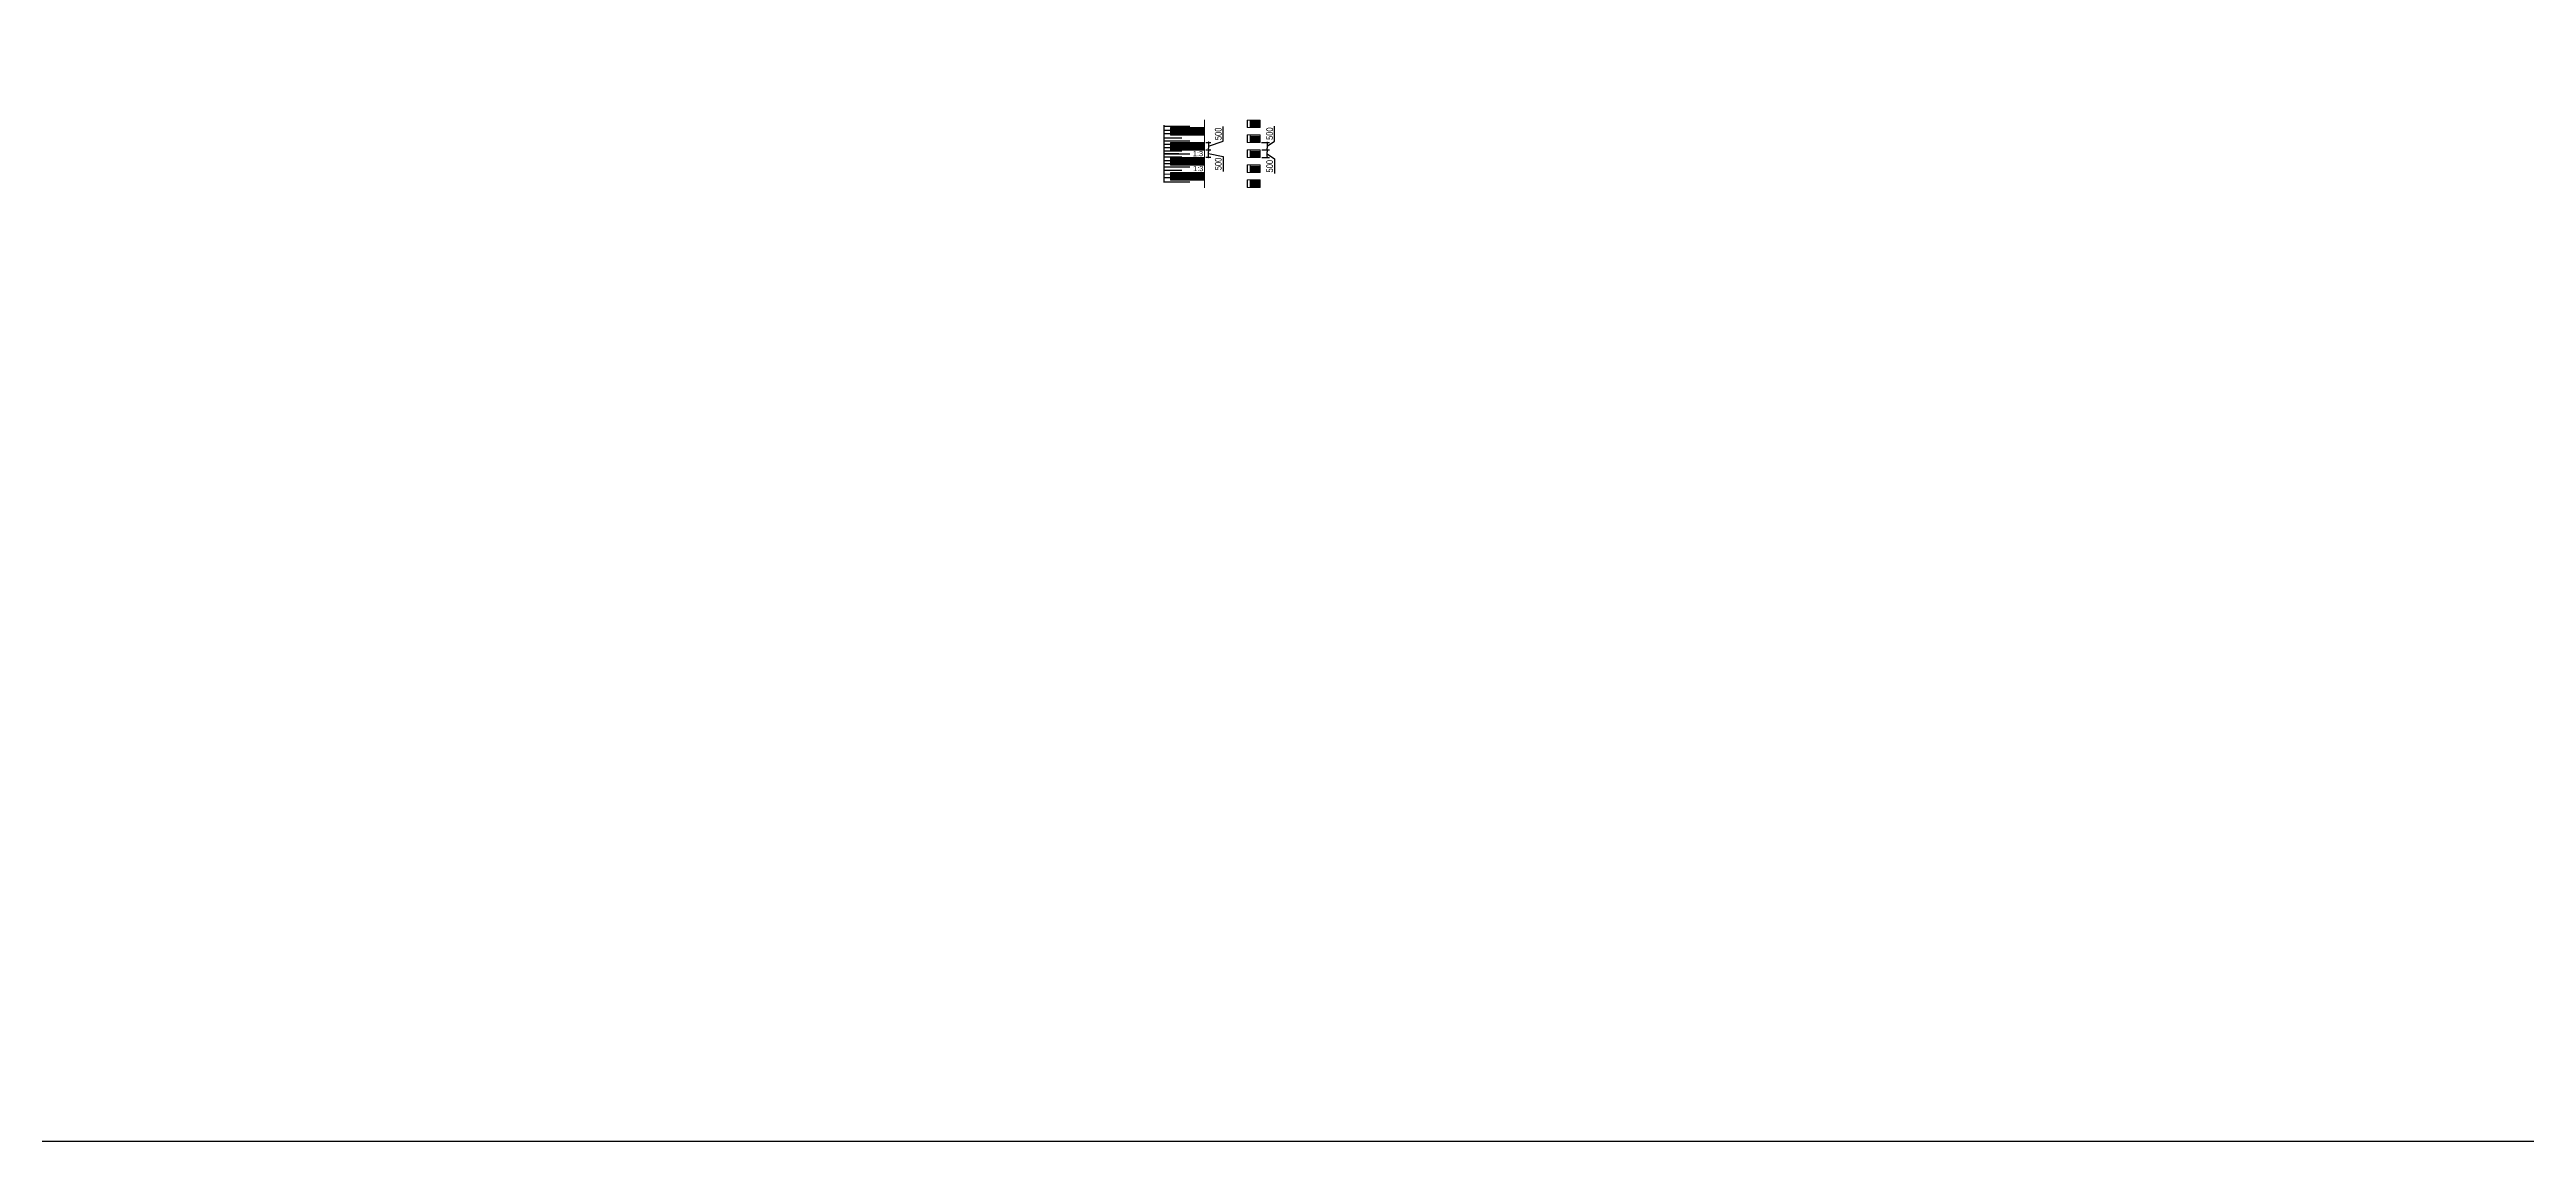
# Model space of a CAD drawing. Extents: x -358915 to 1258323, y -1667244 to -305611.
# Drawn here: x 88976 to 254482, y -1585493 to -1512525 of the extents above; entities that cross this region are included whole.
import ezdxf

# ---------------------------------------------------------------- set-up
doc = ezdxf.new("R2010")
doc.units = 0
doc.header["$LTSCALE"] = 300
doc.header["$MEASUREMENT"] = 0
doc.layers.get('0').update_dxf_attribs({"linetype": 'CONTINUOUS'})
doc.layers.get('DEFPOINTS').update_dxf_attribs({"linetype": 'CONTINUOUS'})
for name, color, linetype, lineweight in [('Dim', 7, 'CONTINUOUS', 9), ('Dimension', 8, 'CONTINUOUS', 18), ('line2', 3, 'CONTINUOUS', 30)]:
    doc.layers.add(name, color=color, linetype=linetype, lineweight=lineweight)
doc.layers.add('LINE', color=7, linetype='CONTINUOUS')
doc.styles.add('1-2', font='arial.ttf')
doc.styles.add('DIM', font='isocp3.shx')
doc.styles.add('SH-T2', font='arial.ttf', dxfattribs={"width": 0.8})
doc.dimstyles.new('dim_240', dxfattribs={"dimtxt": 480, "dimasz": 480, "dimexe": 300, "dimexo": 200, "dimgap": 200, "dimtad": 1, "dimdec": 0, "dimzin": 0, "dimdsep": 46, "dimtxsty": 'DIM', "dimcen": 350, "dimclrd": 5, "dimclre": 5, "dimclrt": 7, "dimadec": 0, "dimazin": 0, "dimtfac": 1, "dimtdec": 0, "dimtmove": 0, "dimatfit": 3, "dimfxl": 20, "dimtolj": 1, "dimtzin": 0, "dimarcsym": 0})

# ---------------------------------------------------------------- blocks, each defined once
blk = doc.blocks.new('_Dot')
at = {"color": 0, "linetype": 'ByBlock', "lineweight": -2}
blk.add_line((-0.5, 0), (-1, 0), dxfattribs=at)
at = {"color": 0, "linetype": 'ByBlock', "const_width": 0.5}
blk.add_lwpolyline([(-0.25, 0, 1), (0.25, 0, 1)], format="xyb", close=True, dxfattribs=at)
blk = doc.blocks.new('*D1372')
at = {"layer": 'DEFPOINTS', "color": 0, "transparency": 16777216}
for p in [(166139, -1519228), (166425, -1519228), (166139, -1519728)]:
    blk.add_point(p, dxfattribs=at)
at = {"layer": 'Dim', "color": 5, "lineweight": -2, "transparency": 16777216}
for p, q in [((166239, -1519228), (166575, -1519228)), ((166239, -1519728), (166575, -1519728)), ((166425, -1519608), (166425, -1519348)), ((166425, -1519478), (167401, -1519674)), ((167401, -1519674), (167401, -1520668))]:
    blk.add_line(p, q, dxfattribs=at)
at = {"layer": 'Dim', "color": 5, "lineweight": -2, "transparency": 16777216, "xscale": 120, "yscale": 120, "zscale": 120}
for p, rotation in [((166425, -1519228), 90), ((166425, -1519728), 270)]:
    blk.add_blockref('_Dot', p, dxfattribs=dict(at, rotation=rotation))
at = {"layer": 'Dim', "color": 7, "transparency": 16777216, "insert": (167071, -1520171), "char_height": 450, "attachment_point": 5, "rotation": 90, "style": 'SH-T2'}
blk.add_mtext('\\A1;500', dxfattribs=at)
blk = doc.blocks.new('*D1373')
at = {"layer": 'DEFPOINTS', "color": 0, "transparency": 16777216}
for p in [(169857, -1518736), (169870, -1519236), (170338, -1519236)]:
    blk.add_point(p, dxfattribs=at)
at = {"layer": 'Dim', "color": 5, "lineweight": -2, "transparency": 16777216}
for p, q in [((170833, -1518645), (170833, -1517651)), ((169957, -1518736), (170488, -1518736)), ((169970, -1519236), (170488, -1519236)), ((170338, -1518986), (170833, -1518645)), ((170338, -1518856), (170338, -1519116))]:
    blk.add_line(p, q, dxfattribs=at)
at = {"layer": 'Dim', "color": 5, "lineweight": -2, "transparency": 16777216, "xscale": 120, "yscale": 120, "zscale": 120}
for p, rotation in [((170338, -1518736), 90), ((170338, -1519236), 270)]:
    blk.add_blockref('_Dot', p, dxfattribs=dict(at, rotation=rotation))
at = {"layer": 'Dim', "color": 7, "transparency": 16777216, "insert": (170504, -1518148), "char_height": 450, "attachment_point": 5, "rotation": 90, "style": 'SH-T2'}
blk.add_mtext('\\A1;500', dxfattribs=at)
blk = doc.blocks.new('*D1374')
at = {"layer": 'DEFPOINTS', "color": 0, "transparency": 16777216}
for p in [(166139, -1518728), (166139, -1519228), (166425, -1519228)]:
    blk.add_point(p, dxfattribs=at)
at = {"layer": 'Dim', "color": 5, "lineweight": -2, "transparency": 16777216}
for p, q in [((167401, -1518655), (167401, -1517661)), ((166239, -1518728), (166575, -1518728)), ((166239, -1519228), (166575, -1519228)), ((166425, -1518978), (167401, -1518655)), ((166425, -1518848), (166425, -1519108))]:
    blk.add_line(p, q, dxfattribs=at)
at = {"layer": 'Dim', "color": 5, "lineweight": -2, "transparency": 16777216, "xscale": 120, "yscale": 120, "zscale": 120}
for p, rotation in [((166425, -1518728), 90), ((166425, -1519228), 270)]:
    blk.add_blockref('_Dot', p, dxfattribs=dict(at, rotation=rotation))
at = {"layer": 'Dim', "color": 7, "transparency": 16777216, "insert": (167071, -1518158), "char_height": 450, "attachment_point": 5, "rotation": 90, "style": 'SH-T2'}
blk.add_mtext('\\A1;500', dxfattribs=at)
blk = doc.blocks.new('*D1371')
at = {"layer": 'DEFPOINTS', "color": 0, "transparency": 16777216}
for p in [(169870, -1519236), (170338, -1519236), (169870, -1519736)]:
    blk.add_point(p, dxfattribs=at)
at = {"layer": 'Dim', "color": 5, "lineweight": -2, "transparency": 16777216}
for p, q in [((169970, -1519236), (170488, -1519236)), ((169970, -1519736), (170488, -1519736)), ((170338, -1519616), (170338, -1519356)), ((170338, -1519486), (170833, -1519826)), ((170833, -1519826), (170833, -1520820))]:
    blk.add_line(p, q, dxfattribs=at)
at = {"layer": 'Dim', "color": 5, "lineweight": -2, "transparency": 16777216, "xscale": 120, "yscale": 120, "zscale": 120}
for p, rotation in [((170338, -1519236), 90), ((170338, -1519736), 270)]:
    blk.add_blockref('_Dot', p, dxfattribs=dict(at, rotation=rotation))
at = {"layer": 'Dim', "color": 7, "transparency": 16777216, "insert": (170504, -1520323), "char_height": 450, "attachment_point": 5, "rotation": 90, "style": 'SH-T2'}
blk.add_mtext('\\A1;500', dxfattribs=at)

msp = doc.modelspace()

# ---------------------------------------------------------------- hatches: boundary and pattern name
at = {"layer": 'Dimension', "lineweight": 13, "ltscale": 2}
h = msp.add_hatch(dxfattribs=at)
h.set_pattern_fill('ANSI31', color=14, scale=500, angle=135, style=0)
h.set_pattern_definition([(7e-15, (332645.72, -62819.304), (1e-14, -62.5), [])])
h.paths.add_polyline_path([(169208.2, -1517714.9), (169857.1, -1517714.9), (169857.1, -1517264.9), (169207.1, -1517264.9)])
h = msp.add_hatch(dxfattribs=at)
h.set_pattern_fill('ANSI31', color=14, scale=500, angle=135, style=0)
h.set_pattern_definition([(7e-15, (332645.72, -63756.52), (1e-14, -62.5), [])])
h.paths.add_polyline_path([(169208.2, -1517752.2), (169857.1, -1517752.2), (169857.1, -1517302.2), (169207.1, -1517302.2)])
h = msp.add_hatch(dxfattribs=at)
h.set_pattern_fill('ANSI31', color=14, scale=500, angle=135, style=0)
h.set_pattern_definition([(7e-15, (332277.23, -63992.88), (1e-14, -62.5), [])])
h.paths.add_polyline_path([(163888.4, -1517743.6), (163888.4, -1518243.6), (166138.6, -1518243.6), (166138.6, -1517743.6)])
h.paths.add_polyline_path([(163888.4, -1518743.6), (163888.4, -1519243.6), (166138.6, -1519243.6), (166138.6, -1518743.6)])
h.paths.add_polyline_path([(163888.4, -1519743.9), (163888.4, -1520243.9), (166138.6, -1520243.9), (166138.6, -1519743.9)])
h.paths.add_polyline_path([(163888.4, -1520743.9), (163888.4, -1521243.9), (166138.6, -1521243.9), (166138.6, -1520743.9)])
h = msp.add_hatch(dxfattribs=at)
h.set_pattern_fill('ANSI31', color=14, scale=500, angle=135, style=0)
h.set_pattern_definition([(7e-15, (332645.72, -64756.52), (1e-14, -62.5), [])])
h.paths.add_polyline_path([(169208.2, -1518752.2), (169857.1, -1518752.2), (169857.1, -1518302.2), (169207.1, -1518302.2)])
h = msp.add_hatch(dxfattribs=at)
h.set_pattern_fill('ANSI31', color=14, scale=500, angle=135, style=0)
h.set_pattern_definition([(7e-15, (332645.72, -64819.304), (1e-14, -62.5), [])])
h.paths.add_polyline_path([(169208.2, -1519714.9), (169857.1, -1519714.9), (169857.1, -1519264.9), (169207.1, -1519264.9)])
h = msp.add_hatch(dxfattribs=at)
h.set_pattern_fill('ANSI31', color=14, scale=500, angle=135, style=0)
h.set_pattern_definition([(7e-15, (332645.72, -65756.52), (1e-14, -62.5), [])])
h.paths.add_polyline_path([(169208.2, -1519752.2), (169857.1, -1519752.2), (169857.1, -1519302.2), (169207.1, -1519302.2)])
h = msp.add_hatch(dxfattribs=at)
h.set_pattern_fill('ANSI31', color=14, scale=500, angle=135, style=0)
h.set_pattern_definition([(7e-15, (332645.72, -64945.675), (1e-14, -62.5), [])])
h.paths.add_polyline_path([(169208.2, -1520741.3), (169857.1, -1520741.3), (169857.1, -1520291.3), (169207.1, -1520291.3)])
h = msp.add_hatch(dxfattribs=at)
h.set_pattern_fill('ANSI31', color=14, scale=500, angle=135, style=0)
h.set_pattern_definition([(7e-15, (332645.72, -66756.52), (1e-14, -62.5), [])])
h.paths.add_polyline_path([(169208.2, -1520752.2), (169857.1, -1520752.2), (169857.1, -1520302.2), (169207.1, -1520302.2)])
h = msp.add_hatch(dxfattribs=at)
h.set_pattern_fill('ANSI31', color=14, scale=500, angle=135, style=0)
h.set_pattern_definition([(7e-15, (332645.72, -65034.527), (1e-14, -62.5), [])])
h.paths.add_polyline_path([(169208.2, -1521729.9), (169857.1, -1521729.9), (169857.1, -1521279.9), (169207.1, -1521279.9)])
h = msp.add_hatch(dxfattribs=at)
h.set_pattern_fill('ANSI31', color=14, scale=500, angle=135, style=0)
h.set_pattern_definition([(7e-15, (332645.72, -67756.2), (1e-14, -62.5), [])])
h.paths.add_polyline_path([(169208.2, -1521751.8), (169857.1, -1521751.8), (169857.1, -1521301.8), (169207.1, -1521301.8)])

# ---------------------------------------------------------------- linework, layer by layer
at = {"layer": 'Dimension', "color": 0, "lineweight": 30, "ltscale": 2}
msp.add_line((163438.6, -1517584.8), (163438.6, -1521419.1), dxfattribs=at)
at = {"layer": 'Dimension', "color": 0, "lineweight": 13, "ltscale": 2}
for p, q in [((166138.6, -1521758.5), (166138.6, -1517232.3)), ((169007.1, -1517235.6), (169857.1, -1517235.6)), ((169007.1, -1517235.6), (169870.4, -1517235.6)), ((169007.1, -1517235.6), (169007.1, -1517735.6)), ((169007.1, -1517735.6), (169007.1, -1517335.6)), ((169208.2, -1517235.6), (169208.2, -1517735.6)), ((169208.2, -1517735.6), (169208.2, -1517335.6)), ((169870.4, -1517235.6), (169870.4, -1517735.6)), ((169870.4, -1517735.6), (169870.4, -1517335.6)), ((169007.1, -1517735.6), (169857.1, -1517735.6)), ((169007.1, -1517735.6), (169870.4, -1517735.6)), ((169007.1, -1518235.6), (169870.4, -1518235.6)), ((169007.1, -1518235.6), (169007.1, -1518735.6)), ((169007.1, -1518735.6), (169007.1, -1518335.6)), ((169007.1, -1518735.6), (169857.1, -1518735.6)), ((169007.1, -1518735.6), (169870.4, -1518735.6)), ((169007.1, -1519235.6), (169857.1, -1519235.6)), ((169007.1, -1519235.6), (169870.4, -1519235.6)), ((169007.1, -1519235.6), (169007.1, -1519735.6)), ((169007.1, -1519735.6), (169007.1, -1519335.6)), ((169208.2, -1518235.6), (169208.2, -1518735.6)), ((169208.2, -1518735.6), (169208.2, -1518335.6)), ((169208.2, -1519235.6), (169208.2, -1519735.6)), ((169208.2, -1519735.6), (169208.2, -1519335.6)), ((169870.4, -1518235.6), (169870.4, -1518735.6)), ((169870.4, -1518735.6), (169870.4, -1518335.6)), ((169870.4, -1519235.6), (169870.4, -1519735.6)), ((169870.4, -1519735.6), (169870.4, -1519335.6)), ((169007.1, -1519735.6), (169857.1, -1519735.6)), ((169007.1, -1519735.6), (169870.4, -1519735.6)), ((169007.1, -1520235.6), (169857.1, -1520235.6)), ((169007.1, -1520235.6), (169007.1, -1520685.6)), ((169007.1, -1520235.6), (169857.1, -1520235.6)), ((169007.1, -1520235.6), (169870.4, -1520235.6)), ((169007.1, -1520235.6), (169007.1, -1520735.6)), ((169007.1, -1520735.6), (169007.1, -1520335.6)), ((169007.1, -1520735.6), (169857.1, -1520735.6)), ((169007.1, -1520735.6), (169870.4, -1520735.6)), ((169208.2, -1520235.6), (169208.2, -1520685.6)), ((169208.2, -1520235.6), (169208.2, -1520735.6)), ((169208.2, -1520735.6), (169208.2, -1520335.6)), ((169870.4, -1520235.6), (169870.4, -1520685.6)), ((169870.4, -1520235.6), (169870.4, -1520735.6)), ((169870.4, -1520735.6), (169870.4, -1520335.6)), ((169007.1, -1521685.3), (169007.1, -1521235.3)), ((169007.1, -1521235.3), (169857.1, -1521235.3)), ((169007.1, -1521235.3), (169857.1, -1521235.3)), ((169007.1, -1521235.3), (169007.1, -1521685.3)), ((169007.1, -1521235.3), (169857.1, -1521235.3)), ((169007.1, -1521235.3), (169870.4, -1521235.3)), ((169007.1, -1521235.3), (169007.1, -1521735.3)), ((169007.1, -1521735.3), (169007.1, -1521335.3)), ((169007.1, -1521735.3), (169857.1, -1521735.3)), ((169007.1, -1521735.3), (169870.4, -1521735.3)), ((169208.2, -1521685.3), (169208.2, -1521235.3)), ((169208.2, -1521235.3), (169208.2, -1521685.3)), ((169208.2, -1521235.3), (169208.2, -1521735.3)), ((169208.2, -1521735.3), (169208.2, -1521335.3)), ((169870.4, -1521685.3), (169870.4, -1521235.3)), ((169870.4, -1521235.3), (169870.4, -1521685.3)), ((169870.4, -1521235.3), (169870.4, -1521735.3)), ((169870.4, -1521235.3), (169870.4, -1521735.3)), ((169870.4, -1521735.3), (169870.4, -1521335.3))]:
    msp.add_line(p, q, dxfattribs=at)
for points in [[(166138.6, -1517743.6), (163888.4, -1517743.6), (163888.4, -1518243.6), (166138.6, -1518243.6)], [(166138.6, -1518743.6), (163888.4, -1518743.6), (163888.4, -1519243.6), (166138.6, -1519243.6)], [(166138.6, -1518743.6), (163888.4, -1518743.6), (163888.4, -1519243.6), (166138.6, -1519243.6)], [(166138.6, -1519743.9), (163888.4, -1519743.9), (163888.4, -1520243.9), (166138.6, -1520243.9)], [(166138.6, -1520743.9), (163888.4, -1520743.9), (163888.4, -1521243.9), (166138.6, -1521243.9)]]:
    msp.add_lwpolyline(points, dxfattribs=at)
at = {"layer": 'LINE', "color": 3, "ltscale": 0.5}
for p, q in [((169007.1, -1517235.6), (169007.1, -1517735.6)), ((169007.1, -1518235.6), (169007.1, -1518735.6)), ((169007.1, -1518235.6), (169007.1, -1518735.6)), ((169007.1, -1519235.6), (169007.1, -1519735.6)), ((169007.1, -1520235.6), (169007.1, -1520735.6)), ((169007.1, -1521235.3), (169007.1, -1521735.3))]:
    msp.add_line(p, q, dxfattribs=at)
msp.add_lwpolyline([(-358915.3, -1401691), (1178498.8, -1401691), (1178498.8, -1585492.7), (-358915.3, -1585492.7)], close=True, dxfattribs=at)
at = {"layer": 'line2', "color": 14}
for points in [[(163438.6, -1517641.7), (164638.1, -1517641.7)], [(163438.6, -1517641.7), (165172.4, -1517641.7)], [(163438.6, -1517918.4), (164638.1, -1517918.4)], [(163438.6, -1518145.4), (165172.4, -1518145.4)], [(163438.6, -1518420.1), (163961.6, -1518420.1)], [(163438.6, -1518420.1), (164638.1, -1518420.1)], [(163438.6, -1518636.5), (165172.4, -1518636.5)], [(163438.6, -1518852.9), (164638.1, -1518852.9)], [(163438.6, -1519069.3), (164625.4, -1519069.3)], [(163438.6, -1519069.3), (165172.4, -1519069.3)], [(163438.6, -1519298.8), (164638.1, -1519298.8)], [(164440.7, -1519502.1), (163438.6, -1519502.1)], [(163438.6, -1519502.1), (165172.4, -1519502.1)], [(163438.6, -1519705.4), (164638.1, -1519705.4)], [(163438.6, -1519934.9), (164895.8, -1519934.9)], [(163438.6, -1519934.9), (165172.4, -1519934.9)], [(163438.6, -1520151.3), (164507.1, -1520151.3)], [(163438.6, -1520367.7), (164638.1, -1520367.7)], [(163438.6, -1520367.7), (165172.4, -1520367.7)], [(163438.6, -1520584.1), (164638.1, -1520584.1)], [(163438.6, -1520584.1), (163438.6, -1520584.1)], [(163438.6, -1520858.8), (165081, -1520808.8)], [(163438.6, -1520858.8), (165172.4, -1520808.8)], [(163438.6, -1521085.8), (164638.1, -1521085.8)], [(163438.6, -1521362.5), (164638.1, -1521362.5)], [(163438.6, -1521362.5), (165172.4, -1521362.5)]]:
    msp.add_lwpolyline(points, dxfattribs=at)
at = {"layer": 'line2', "color": 15}
msp.add_lwpolyline([(163438.6, -1519502.1), (163939.6, -1519502.1)], dxfattribs=at)

# ---------------------------------------------------------------- texts
at = {"layer": 'Dimension', "color": 0, "lineweight": 13, "ltscale": 2, "char_height": 350, "width": 976.664, "attachment_point": 5, "style": '1-2'}
for insert in [(165714.7, -1519482), (165729.6, -1520479.7)]:
    msp.add_mtext('1:3', dxfattribs=dict(at, insert=insert))

# ---------------------------------------------------------------- dimensions: what is measured, and where the dimension line sits
at = {"layer": 'Dim', "color": 1}
for base, p1, p2, angle, picture, middle in [((166425, -1519227.6), (166138.6, -1518727.6), (166138.6, -1519227.6), 90, '*D1374', (167400.8, -1518555.4)), ((170338.3, -1519235.6), (169857.1, -1518735.6), (169870.4, -1519235.6), 90, '*D1373', (170833.5, -1518545.1)), ((166425, -1519227.6), (166138.6, -1519727.6), (166138.6, -1519227.6), 270, '*D1372', (167400.8, -1519773.8)), ((170338.3, -1519235.6), (169870.4, -1519735.6), (169870.4, -1519235.6), 270, '*D1371', (170833.5, -1519926.1))]:
    dim = msp.add_linear_dim(base=base, p1=p1, p2=p2, angle=angle, dimstyle='dim_240', override={"dimtxt": 450, "dimasz": 120, "dimexe": 150, "dimexo": 100, "dimgap": 100, "dimtxsty": 'SH-T2', "dimblk1": 'Dot', "dimblk2": 'Dot', "dimsah": 1, "dimtmove": 1}, dxfattribs=at)
    dim.commit()
    dim.dimension.update_dxf_attribs({"geometry": picture, "text_midpoint": middle, "dimtype": 160})

doc.saveas('drawing.dxf')
